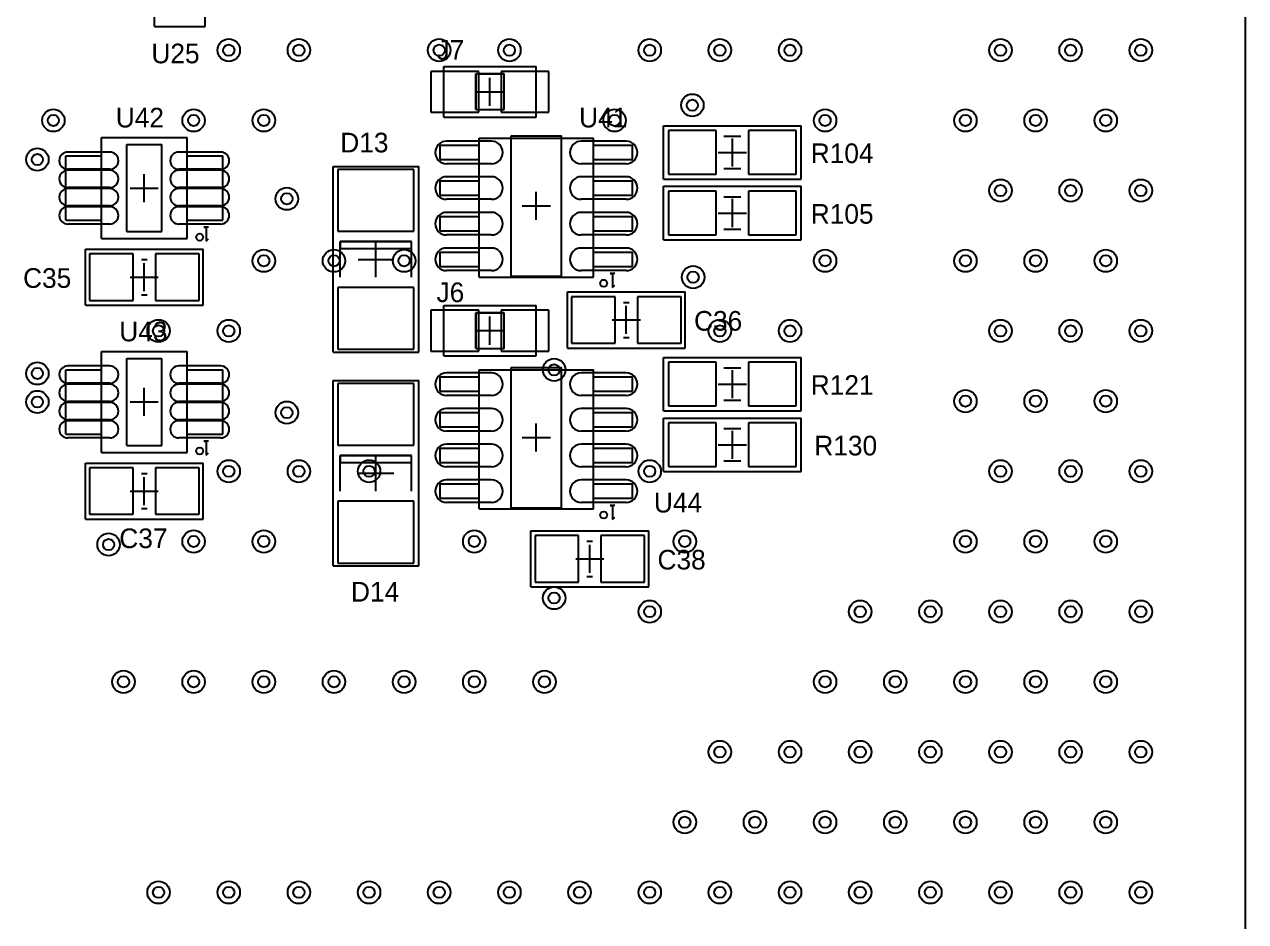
# Model space of a CAD drawing. Header units: millimetres. Extents: x 52 to 245, y 27 to 183.
# Drawn here: x 201.47 to 244.98, y 58.96 to 90.92 of the extents above; entities that cross this region are included whole.
import ezdxf

# ---------------------------------------------------------------- set-up
doc = ezdxf.new("R2010")
doc.units = ezdxf.units.MM
for name, color, linetype in [('Mechanical15', 56, 'Continuous'), ('MultiLayer', 9, 'Continuous'), ('TopOverlay', 2, 'Continuous'), ('TopSolder', 216, 'Continuous'), ('ViaHoleLayer', 16, 'Continuous')]:
    doc.layers.add(name, color=color, linetype=linetype)

msp = doc.modelspace()

# ---------------------------------------------------------------- linework, layer by layer
at = {"layer": 'Mechanical15'}
for p, q in [((244.983, 27), (244.983, 183.5)), ((216.409, 87.619), (216.409, 89.419)), ((216.409, 89.419), (219.709, 89.419)), ((219.709, 87.619), (219.709, 89.419)), ((218.059, 88.019), (218.059, 89.019)), ((217.559, 88.519), (218.559, 88.519)), ((216.409, 87.619), (219.709, 87.619)), ((224.245, 85.41), (224.245, 87.31)), ((224.245, 87.31), (229.145, 87.31)), ((229.145, 85.41), (229.145, 87.31)), ((204.216, 83.29), (204.216, 86.89)), ((204.216, 86.89), (207.264, 86.89)), ((207.264, 83.29), (207.264, 86.89)), ((216.281, 86.106), (216.281, 86.614)), ((216.281, 86.614), (217.678, 86.614)), ((217.678, 81.915), (217.678, 86.868)), ((217.678, 86.868), (221.742, 86.868)), ((221.742, 81.915), (221.742, 86.868)), ((221.742, 86.614), (223.139, 86.614)), ((223.139, 86.106), (223.139, 86.614)), ((226.695, 85.86), (226.695, 86.86)), ((202.946, 83.947), (202.946, 86.233)), ((202.946, 86.233), (204.216, 86.233)), ((207.264, 86.233), (208.534, 86.233)), ((208.534, 83.947), (208.534, 86.233)), ((226.195, 86.36), (227.195, 86.36)), ((212.471, 85.852), (215.519, 85.852)), ((212.471, 79.248), (212.471, 85.852)), ((215.519, 79.248), (215.519, 85.852)), ((216.281, 86.106), (217.678, 86.106)), ((221.742, 86.106), (223.139, 86.106)), ((205.74, 84.59), (205.74, 85.59)), ((216.281, 84.836), (216.281, 85.344)), ((216.281, 85.344), (217.678, 85.344)), ((221.742, 85.344), (223.139, 85.344)), ((223.139, 84.836), (223.139, 85.344)), ((224.245, 85.41), (229.145, 85.41)), ((205.24, 85.09), (206.24, 85.09)), ((219.71, 83.955), (219.71, 84.955)), ((224.245, 83.251), (224.245, 85.151)), ((224.245, 85.151), (229.145, 85.151)), ((229.145, 83.251), (229.145, 85.151)), ((216.281, 84.836), (217.678, 84.836)), ((219.21, 84.455), (220.21, 84.455)), ((221.742, 84.836), (223.139, 84.836)), ((226.695, 83.701), (226.695, 84.701)), ((216.281, 83.566), (216.281, 84.074)), ((216.281, 84.074), (217.678, 84.074)), ((221.742, 84.074), (223.139, 84.074)), ((223.139, 83.566), (223.139, 84.074)), ((226.195, 84.201), (227.195, 84.201)), ((202.946, 83.947), (204.216, 83.947)), ((207.264, 83.947), (208.534, 83.947)), ((208.026, 83.693), (207.859, 83.693)), ((207.859, 83.693), (207.943, 83.693)), ((207.943, 83.693), (207.943, 83.193)), ((216.281, 83.566), (217.678, 83.566)), ((221.742, 83.566), (223.139, 83.566)), ((204.216, 83.29), (207.264, 83.29)), ((207.943, 83.193), (208.026, 83.276)), ((213.995, 81.915), (213.995, 83.185)), ((224.245, 83.251), (229.145, 83.251)), ((203.64, 82.915), (207.84, 82.915)), ((203.64, 80.915), (203.64, 82.915)), ((207.84, 80.915), (207.84, 82.915)), ((216.281, 82.296), (216.281, 82.804)), ((216.281, 82.804), (217.678, 82.804)), ((221.742, 82.804), (223.139, 82.804)), ((223.139, 82.296), (223.139, 82.804)), ((205.74, 81.415), (205.74, 82.415)), ((213.36, 82.55), (214.63, 82.55)), ((216.281, 82.296), (217.678, 82.296)), ((221.742, 82.296), (223.139, 82.296)), ((205.24, 81.915), (206.24, 81.915)), ((217.678, 81.915), (221.742, 81.915)), ((222.504, 82.042), (222.337, 82.042)), ((222.337, 82.042), (222.421, 82.042)), ((222.421, 82.042), (222.421, 81.542)), ((220.817, 81.391), (225.017, 81.391)), ((220.817, 79.391), (220.817, 81.391)), ((222.421, 81.542), (222.504, 81.625)), ((225.017, 79.391), (225.017, 81.391)), ((203.64, 80.915), (207.84, 80.915)), ((216.409, 79.11), (216.409, 80.91)), ((216.409, 80.91), (219.709, 80.91)), ((218.059, 79.51), (218.059, 80.51)), ((219.709, 79.11), (219.709, 80.91)), ((222.917, 79.891), (222.917, 80.891)), ((222.417, 80.391), (223.417, 80.391)), ((217.559, 80.01), (218.559, 80.01)), ((204.216, 79.27), (207.264, 79.27)), ((204.216, 75.67), (204.216, 79.27)), ((207.264, 75.67), (207.264, 79.27)), ((212.471, 79.248), (215.519, 79.248)), ((220.817, 79.391), (225.017, 79.391)), ((216.409, 79.11), (219.709, 79.11)), ((224.245, 77.155), (224.245, 79.055)), ((224.245, 79.055), (229.145, 79.055)), ((229.145, 77.155), (229.145, 79.055)), ((202.946, 78.613), (204.216, 78.613)), ((202.946, 76.327), (202.946, 78.613)), ((207.264, 78.613), (208.534, 78.613)), ((208.534, 76.327), (208.534, 78.613)), ((216.281, 78.359), (217.678, 78.359)), ((216.281, 77.851), (216.281, 78.359)), ((217.678, 78.613), (221.742, 78.613)), ((217.678, 73.66), (217.678, 78.613)), ((221.742, 73.66), (221.742, 78.613)), ((221.742, 78.359), (223.139, 78.359)), ((223.139, 77.851), (223.139, 78.359)), ((226.695, 77.605), (226.695, 78.605)), ((205.74, 76.97), (205.74, 77.97)), ((212.471, 71.628), (212.471, 78.232)), ((212.471, 78.232), (215.519, 78.232)), ((215.519, 71.628), (215.519, 78.232)), ((226.195, 78.105), (227.195, 78.105)), ((205.24, 77.47), (206.24, 77.47)), ((216.281, 77.851), (217.678, 77.851)), ((221.742, 77.851), (223.139, 77.851)), ((216.281, 77.089), (217.678, 77.089)), ((216.281, 76.581), (216.281, 77.089)), ((221.742, 77.089), (223.139, 77.089)), ((223.139, 76.581), (223.139, 77.089)), ((224.245, 77.155), (229.145, 77.155)), ((219.71, 75.7), (219.71, 76.7)), ((224.245, 74.996), (224.245, 76.896)), ((224.245, 76.896), (229.145, 76.896)), ((229.145, 74.996), (229.145, 76.896)), ((202.946, 76.327), (204.216, 76.327)), ((207.264, 76.327), (208.534, 76.327)), ((216.281, 76.581), (217.678, 76.581)), ((219.21, 76.2), (220.21, 76.2)), ((221.742, 76.581), (223.139, 76.581)), ((226.695, 75.446), (226.695, 76.446)), ((208.026, 76.073), (207.859, 76.073)), ((207.859, 76.073), (207.943, 76.073)), ((207.943, 76.073), (207.943, 75.573)), ((216.281, 75.819), (217.678, 75.819)), ((216.281, 75.311), (216.281, 75.819)), ((221.742, 75.819), (223.139, 75.819)), ((223.139, 75.311), (223.139, 75.819)), ((226.195, 75.946), (227.195, 75.946)), ((203.64, 75.295), (207.84, 75.295)), ((203.64, 73.295), (203.64, 75.295)), ((204.216, 75.67), (207.264, 75.67)), ((207.84, 73.295), (207.84, 75.295)), ((207.943, 75.573), (208.026, 75.656)), ((213.995, 74.295), (213.995, 75.565)), ((216.281, 75.311), (217.678, 75.311)), ((221.742, 75.311), (223.139, 75.311)), ((213.36, 74.93), (214.63, 74.93)), ((224.245, 74.996), (229.145, 74.996)), ((205.74, 73.795), (205.74, 74.795)), ((216.281, 74.549), (217.678, 74.549)), ((216.281, 74.041), (216.281, 74.549)), ((221.742, 74.549), (223.139, 74.549)), ((223.139, 74.041), (223.139, 74.549)), ((205.24, 74.295), (206.24, 74.295)), ((216.281, 74.041), (217.678, 74.041)), ((221.742, 74.041), (223.139, 74.041)), ((217.678, 73.66), (221.742, 73.66)), ((222.504, 73.787), (222.337, 73.787)), ((222.337, 73.787), (222.421, 73.787)), ((222.421, 73.787), (222.421, 73.287)), ((203.64, 73.295), (207.84, 73.295)), ((222.421, 73.287), (222.504, 73.37)), ((219.515, 72.882), (223.715, 72.882)), ((219.515, 70.882), (219.515, 72.882)), ((223.715, 70.882), (223.715, 72.882)), ((221.615, 71.382), (221.615, 72.382)), ((221.115, 71.882), (222.115, 71.882)), ((212.471, 71.628), (215.519, 71.628)), ((219.515, 70.882), (223.715, 70.882))]:
    msp.add_line(p, q, dxfattribs=at)
at = {"layer": 'MultiLayer'}
for centre in [(208.75, 90), (211.25, 90), (216.25, 90), (218.75, 90), (223.75, 90), (226.25, 90), (228.75, 90), (236.25, 90), (238.75, 90), (241.25, 90), (225.27, 88.039), (202.5, 87.5), (207.5, 87.5), (210, 87.5), (222.5, 87.5), (230, 87.5), (235, 87.5), (237.5, 87.5), (240, 87.5), (201.93, 86.106), (236.25, 85), (238.75, 85), (241.25, 85), (210.82, 84.709), (210, 82.5), (212.5, 82.5), (215, 82.5), (230, 82.5), (235, 82.5), (237.5, 82.5), (240, 82.5), (225.298, 81.915), (206.25, 80), (208.75, 80), (226.25, 80), (228.75, 80), (236.25, 80), (238.75, 80), (241.25, 80), (201.93, 78.486), (220.345, 78.613), (235, 77.5), (237.5, 77.5), (240, 77.5), (201.93, 77.47), (210.82, 77.089), (208.75, 75), (211.25, 75), (213.75, 75), (223.75, 75), (236.25, 75), (238.75, 75), (241.25, 75), (204.47, 72.39), (207.5, 72.5), (210, 72.5), (217.5, 72.5), (225, 72.5), (235, 72.5), (237.5, 72.5), (240, 72.5), (220.345, 70.485), (223.75, 70), (231.25, 70), (233.75, 70), (236.25, 70), (238.75, 70), (241.25, 70), (205, 67.5), (207.5, 67.5), (210, 67.5), (212.5, 67.5), (215, 67.5), (217.5, 67.5), (220, 67.5), (230, 67.5), (232.5, 67.5), (235, 67.5), (237.5, 67.5), (240, 67.5), (226.25, 65), (228.75, 65), (231.25, 65), (233.75, 65), (236.25, 65), (238.75, 65), (241.25, 65), (225, 62.5), (227.5, 62.5), (230, 62.5), (232.5, 62.5), (235, 62.5), (237.5, 62.5), (240, 62.5), (206.25, 60), (208.75, 60), (211.25, 60), (213.75, 60), (216.25, 60), (218.75, 60), (221.25, 60), (223.75, 60), (226.25, 60), (228.75, 60), (231.25, 60), (233.75, 60), (236.25, 60), (238.75, 60), (241.25, 60)]:
    msp.add_circle(centre, 0.4, dxfattribs=at)
at = {"layer": 'TopOverlay'}
for p, q in [((206.11, 90.845), (206.11, 95.845)), ((207.91, 90.845), (207.91, 95.845)), ((206.11, 90.845), (207.91, 90.845)), ((205.115, 83.54), (205.115, 86.64)), ((205.115, 86.64), (206.365, 86.64)), ((206.365, 83.54), (206.365, 86.64)), ((218.81, 81.955), (218.81, 86.955)), ((218.81, 86.955), (220.61, 86.955)), ((220.61, 81.955), (220.61, 86.955)), ((226.395, 86.935), (226.995, 86.935)), ((226.395, 85.785), (226.995, 85.785)), ((226.395, 84.776), (226.995, 84.776)), ((226.395, 83.626), (226.995, 83.626)), ((205.115, 83.54), (206.365, 83.54)), ((212.725, 81.915), (212.725, 83.185)), ((212.725, 83.185), (215.265, 83.185)), ((215.265, 83.185), (212.725, 83.185)), ((212.725, 83.185), (212.725, 82.931)), ((215.265, 81.915), (215.265, 83.185)), ((215.265, 82.931), (215.265, 83.185)), ((212.725, 82.931), (215.265, 82.931)), ((205.64, 82.54), (205.84, 82.54)), ((218.81, 81.955), (220.61, 81.955)), ((205.64, 81.29), (205.84, 81.29)), ((222.817, 81.016), (223.017, 81.016)), ((222.817, 79.766), (223.017, 79.766)), ((205.115, 79.02), (206.365, 79.02)), ((205.115, 75.92), (205.115, 79.02)), ((206.365, 75.92), (206.365, 79.02)), ((218.81, 78.7), (220.61, 78.7)), ((218.81, 73.7), (218.81, 78.7)), ((220.61, 73.7), (220.61, 78.7)), ((226.395, 78.68), (226.995, 78.68)), ((226.395, 77.53), (226.995, 77.53)), ((226.395, 76.521), (226.995, 76.521)), ((205.115, 75.92), (206.365, 75.92)), ((212.725, 75.565), (215.265, 75.565)), ((212.725, 74.295), (212.725, 75.565)), ((215.265, 75.565), (212.725, 75.565)), ((212.725, 75.565), (212.725, 75.311)), ((212.725, 75.311), (215.265, 75.311)), ((215.265, 74.295), (215.265, 75.565)), ((215.265, 75.311), (215.265, 75.565)), ((226.395, 75.371), (226.995, 75.371)), ((205.64, 74.92), (205.84, 74.92)), ((205.64, 73.67), (205.84, 73.67)), ((218.81, 73.7), (220.61, 73.7)), ((221.515, 72.507), (221.715, 72.507)), ((221.515, 71.257), (221.715, 71.257))]:
    msp.add_line(p, q, dxfattribs=at)
for centre in [(207.715, 83.34), (222.11, 81.7), (207.715, 75.72), (222.11, 73.445)]:
    msp.add_circle(centre, 0.125, dxfattribs=at)
at = {"layer": 'TopSolder'}
for p, q in [((217.661, 89.246), (215.957, 89.246)), ((215.957, 89.246), (215.957, 87.792)), ((217.661, 87.792), (217.661, 89.246)), ((220.161, 89.246), (218.457, 89.246)), ((218.457, 89.246), (218.457, 87.792)), ((220.161, 87.792), (220.161, 89.246)), ((217.551, 89.154), (218.567, 89.154)), ((217.551, 87.884), (217.551, 89.154)), ((217.551, 89.154), (217.551, 87.884)), ((218.567, 89.154), (217.551, 89.154)), ((218.567, 87.884), (218.567, 89.154)), ((218.567, 87.884), (218.567, 89.154)), ((215.957, 87.792), (217.661, 87.792)), ((217.551, 87.884), (218.567, 87.884)), ((217.551, 87.884), (218.567, 87.884)), ((218.457, 87.792), (220.161, 87.792)), ((226.122, 87.137), (224.418, 87.137)), ((224.418, 87.137), (224.418, 85.583)), ((226.122, 85.583), (226.122, 87.137)), ((228.972, 87.137), (227.268, 87.137)), ((227.268, 87.137), (227.268, 85.583)), ((228.972, 85.583), (228.972, 87.137)), ((218.11, 86.762), (216.51, 86.762)), ((222.91, 86.762), (221.31, 86.762)), ((204.51, 86.372), (203.02, 86.372)), ((208.46, 86.372), (206.97, 86.372)), ((204.51, 85.758), (203.02, 85.758)), ((204.51, 85.722), (203.02, 85.722)), ((208.46, 85.758), (206.97, 85.758)), ((208.46, 85.722), (206.97, 85.722)), ((215.347, 85.752), (212.643, 85.752)), ((212.643, 85.752), (212.643, 83.548)), ((215.347, 83.548), (215.347, 85.752)), ((218.11, 85.958), (216.51, 85.958)), ((222.91, 85.958), (221.31, 85.958)), ((218.11, 85.492), (216.51, 85.492)), ((222.91, 85.492), (221.31, 85.492)), ((224.418, 85.583), (226.122, 85.583)), ((227.268, 85.583), (228.972, 85.583)), ((204.51, 85.108), (203.02, 85.108)), ((204.51, 85.072), (203.02, 85.072)), ((208.46, 85.108), (206.97, 85.108)), ((208.46, 85.072), (206.97, 85.072)), ((226.122, 84.978), (224.418, 84.978)), ((224.418, 84.978), (224.418, 83.424)), ((226.122, 83.424), (226.122, 84.978)), ((228.972, 84.978), (227.268, 84.978)), ((227.268, 84.978), (227.268, 83.424)), ((228.972, 83.424), (228.972, 84.978)), ((204.51, 84.458), (203.02, 84.458)), ((204.51, 84.422), (203.02, 84.422)), ((208.46, 84.458), (206.97, 84.458)), ((208.46, 84.422), (206.97, 84.422)), ((218.11, 84.688), (216.51, 84.688)), ((222.91, 84.688), (221.31, 84.688)), ((218.11, 84.222), (216.51, 84.222)), ((222.91, 84.222), (221.31, 84.222)), ((204.51, 83.808), (203.02, 83.808)), ((208.46, 83.808), (206.97, 83.808)), ((212.643, 83.548), (215.347, 83.548)), ((218.11, 83.418), (216.51, 83.418)), ((222.91, 83.418), (221.31, 83.418)), ((224.418, 83.424), (226.122, 83.424)), ((227.268, 83.424), (228.972, 83.424)), ((205.342, 82.742), (203.788, 82.742)), ((203.788, 82.742), (203.788, 81.088)), ((205.342, 81.088), (205.342, 82.742)), ((207.692, 82.742), (206.138, 82.742)), ((206.138, 82.742), (206.138, 81.088)), ((207.692, 81.088), (207.692, 82.742)), ((218.11, 82.952), (216.51, 82.952)), ((222.91, 82.952), (221.31, 82.952)), ((218.11, 82.148), (216.51, 82.148)), ((222.91, 82.148), (221.31, 82.148)), ((215.347, 81.552), (212.643, 81.552)), ((212.643, 81.552), (212.643, 79.348)), ((215.347, 79.348), (215.347, 81.552)), ((203.788, 81.088), (205.342, 81.088)), ((206.138, 81.088), (207.692, 81.088)), ((222.519, 81.218), (220.965, 81.218)), ((220.965, 81.218), (220.965, 79.564)), ((222.519, 79.564), (222.519, 81.218)), ((224.869, 81.218), (223.315, 81.218)), ((223.315, 81.218), (223.315, 79.564)), ((224.869, 79.564), (224.869, 81.218)), ((217.661, 80.737), (215.957, 80.737)), ((215.957, 80.737), (215.957, 79.283)), ((217.551, 79.375), (217.551, 80.645)), ((217.551, 80.645), (218.567, 80.645)), ((218.567, 80.645), (217.551, 80.645)), ((217.551, 80.645), (217.551, 79.375)), ((217.661, 79.283), (217.661, 80.737)), ((220.161, 80.737), (218.457, 80.737)), ((218.457, 80.737), (218.457, 79.283)), ((218.567, 79.375), (218.567, 80.645)), ((218.567, 79.375), (218.567, 80.645)), ((220.161, 79.283), (220.161, 80.737)), ((212.643, 79.348), (215.347, 79.348)), ((215.957, 79.283), (217.661, 79.283)), ((217.551, 79.375), (218.567, 79.375)), ((217.551, 79.375), (218.567, 79.375)), ((218.457, 79.283), (220.161, 79.283)), ((220.965, 79.564), (222.519, 79.564)), ((223.315, 79.564), (224.869, 79.564)), ((226.122, 78.882), (224.418, 78.882)), ((224.418, 78.882), (224.418, 77.328)), ((226.122, 77.328), (226.122, 78.882)), ((228.972, 78.882), (227.268, 78.882)), ((227.268, 78.882), (227.268, 77.328)), ((228.972, 77.328), (228.972, 78.882)), ((204.51, 78.752), (203.02, 78.752)), ((208.46, 78.752), (206.97, 78.752)), ((218.11, 78.507), (216.51, 78.507)), ((222.91, 78.507), (221.31, 78.507)), ((204.51, 78.138), (203.02, 78.138)), ((204.51, 78.102), (203.02, 78.102)), ((208.46, 78.138), (206.97, 78.138)), ((208.46, 78.102), (206.97, 78.102)), ((215.347, 78.132), (212.643, 78.132)), ((212.643, 78.132), (212.643, 75.928)), ((215.347, 75.928), (215.347, 78.132)), ((204.51, 77.488), (203.02, 77.488)), ((208.46, 77.488), (206.97, 77.488)), ((218.11, 77.703), (216.51, 77.703)), ((222.91, 77.703), (221.31, 77.703)), ((204.51, 77.452), (203.02, 77.452)), ((208.46, 77.452), (206.97, 77.452)), ((218.11, 77.237), (216.51, 77.237)), ((222.91, 77.237), (221.31, 77.237)), ((224.418, 77.328), (226.122, 77.328)), ((227.268, 77.328), (228.972, 77.328)), ((204.51, 76.838), (203.02, 76.838)), ((204.51, 76.802), (203.02, 76.802)), ((208.46, 76.838), (206.97, 76.838)), ((208.46, 76.802), (206.97, 76.802)), ((226.122, 76.723), (224.418, 76.723)), ((224.418, 76.723), (224.418, 75.169)), ((226.122, 75.169), (226.122, 76.723)), ((228.972, 76.723), (227.268, 76.723)), ((227.268, 76.723), (227.268, 75.169)), ((228.972, 75.169), (228.972, 76.723)), ((204.51, 76.188), (203.02, 76.188)), ((208.46, 76.188), (206.97, 76.188)), ((218.11, 76.433), (216.51, 76.433)), ((222.91, 76.433), (221.31, 76.433)), ((212.643, 75.928), (215.347, 75.928)), ((218.11, 75.967), (216.51, 75.967)), ((222.91, 75.967), (221.31, 75.967)), ((205.342, 75.122), (203.788, 75.122)), ((203.788, 75.122), (203.788, 73.468)), ((205.342, 73.468), (205.342, 75.122)), ((207.692, 75.122), (206.138, 75.122)), ((206.138, 75.122), (206.138, 73.468)), ((207.692, 73.468), (207.692, 75.122)), ((218.11, 75.163), (216.51, 75.163)), ((222.91, 75.163), (221.31, 75.163)), ((224.418, 75.169), (226.122, 75.169)), ((227.268, 75.169), (228.972, 75.169)), ((218.11, 74.697), (216.51, 74.697)), ((222.91, 74.697), (221.31, 74.697)), ((215.347, 73.932), (212.643, 73.932)), ((212.643, 73.932), (212.643, 71.728)), ((215.347, 71.728), (215.347, 73.932)), ((218.11, 73.893), (216.51, 73.893)), ((222.91, 73.893), (221.31, 73.893)), ((203.788, 73.468), (205.342, 73.468)), ((206.138, 73.468), (207.692, 73.468)), ((221.217, 72.709), (219.663, 72.709)), ((219.663, 72.709), (219.663, 71.055)), ((221.217, 71.055), (221.217, 72.709)), ((223.567, 72.709), (222.013, 72.709)), ((222.013, 72.709), (222.013, 71.055)), ((223.567, 71.055), (223.567, 72.709)), ((212.643, 71.728), (215.347, 71.728)), ((219.663, 71.055), (221.217, 71.055)), ((222.013, 71.055), (223.567, 71.055))]:
    msp.add_line(p, q, dxfattribs=at)
for centre, radius, start, end in [((216.51, 86.36), 0.402, 90, 270), ((218.11, 86.36), 0.402, 270, 90), ((221.31, 86.36), 0.402, 90, 270), ((222.91, 86.36), 0.402, 270, 90), ((203.02, 86.065), 0.307, 90, 270), ((204.51, 86.065), 0.307, 270, 90), ((206.97, 86.065), 0.307, 90, 270), ((208.46, 86.065), 0.307, 270, 90), ((203.02, 85.415), 0.307, 90, 270), ((204.51, 85.415), 0.307, 270, 90), ((206.97, 85.415), 0.307, 90, 270), ((208.46, 85.415), 0.307, 270, 90), ((216.51, 85.09), 0.402, 90, 270), ((218.11, 85.09), 0.402, 270, 90), ((221.31, 85.09), 0.402, 90, 270), ((222.91, 85.09), 0.402, 270, 90), ((203.02, 84.765), 0.307, 90, 270), ((204.51, 84.765), 0.307, 270, 90), ((206.97, 84.765), 0.307, 90, 270), ((208.46, 84.765), 0.307, 270, 90), ((203.02, 84.115), 0.307, 90, 270), ((204.51, 84.115), 0.307, 270, 90), ((206.97, 84.115), 0.307, 90, 270), ((208.46, 84.115), 0.307, 270, 90), ((216.51, 83.82), 0.402, 90, 270), ((218.11, 83.82), 0.402, 270, 90), ((221.31, 83.82), 0.402, 90, 270), ((222.91, 83.82), 0.402, 270, 90), ((216.51, 82.55), 0.402, 90, 270), ((218.11, 82.55), 0.402, 270, 90), ((221.31, 82.55), 0.402, 90, 270), ((222.91, 82.55), 0.402, 270, 90), ((203.02, 78.445), 0.307, 90, 270), ((204.51, 78.445), 0.307, 270, 90), ((206.97, 78.445), 0.307, 90, 270), ((208.46, 78.445), 0.307, 270, 90), ((216.51, 78.105), 0.402, 90, 270), ((218.11, 78.105), 0.402, 270, 90), ((221.31, 78.105), 0.402, 90, 270), ((222.91, 78.105), 0.402, 270, 90), ((203.02, 77.795), 0.307, 90, 270), ((204.51, 77.795), 0.307, 270, 90), ((206.97, 77.795), 0.307, 90, 270), ((208.46, 77.795), 0.307, 270, 90), ((203.02, 77.145), 0.307, 90, 270), ((204.51, 77.145), 0.307, 270, 90), ((206.97, 77.145), 0.307, 90, 270), ((208.46, 77.145), 0.307, 270, 90), ((216.51, 76.835), 0.402, 90, 270), ((218.11, 76.835), 0.402, 270, 90), ((221.31, 76.835), 0.402, 90, 270), ((222.91, 76.835), 0.402, 270, 90), ((203.02, 76.495), 0.307, 90, 270), ((204.51, 76.495), 0.307, 270, 90), ((206.97, 76.495), 0.307, 90, 270), ((208.46, 76.495), 0.307, 270, 90), ((216.51, 75.565), 0.402, 90, 270), ((218.11, 75.565), 0.402, 270, 90), ((221.31, 75.565), 0.402, 90, 270), ((222.91, 75.565), 0.402, 270, 90), ((216.51, 74.295), 0.402, 90, 270), ((218.11, 74.295), 0.402, 270, 90), ((221.31, 74.295), 0.402, 90, 270), ((222.91, 74.295), 0.402, 270, 90)]:
    msp.add_arc(centre, radius, start, end, dxfattribs=at)
at = {"layer": 'ViaHoleLayer'}
for centre in [(208.75, 90), (211.25, 90), (216.25, 90), (218.75, 90), (223.75, 90), (226.25, 90), (228.75, 90), (236.25, 90), (238.75, 90), (241.25, 90), (225.27, 88.039), (202.5, 87.5), (207.5, 87.5), (210, 87.5), (222.5, 87.5), (230, 87.5), (235, 87.5), (237.5, 87.5), (240, 87.5), (201.93, 86.106), (210.82, 84.709), (236.25, 85), (238.75, 85), (241.25, 85), (210, 82.5), (212.5, 82.5), (215, 82.5), (230, 82.5), (235, 82.5), (237.5, 82.5), (240, 82.5), (225.298, 81.915), (206.25, 80), (208.75, 80), (226.25, 80), (228.75, 80), (236.25, 80), (238.75, 80), (241.25, 80), (220.345, 78.613), (201.93, 78.486), (201.93, 77.47), (235, 77.5), (237.5, 77.5), (240, 77.5), (210.82, 77.089), (208.75, 75), (211.25, 75), (213.75, 75), (223.75, 75), (236.25, 75), (238.75, 75), (241.25, 75), (207.5, 72.5), (210, 72.5), (217.5, 72.5), (225, 72.5), (235, 72.5), (237.5, 72.5), (240, 72.5), (204.47, 72.39), (220.345, 70.485), (223.75, 70), (231.25, 70), (233.75, 70), (236.25, 70), (238.75, 70), (241.25, 70), (205, 67.5), (207.5, 67.5), (210, 67.5), (212.5, 67.5), (215, 67.5), (217.5, 67.5), (220, 67.5), (230, 67.5), (232.5, 67.5), (235, 67.5), (237.5, 67.5), (240, 67.5), (226.25, 65), (228.75, 65), (231.25, 65), (233.75, 65), (236.25, 65), (238.75, 65), (241.25, 65), (225, 62.5), (227.5, 62.5), (230, 62.5), (232.5, 62.5), (235, 62.5), (237.5, 62.5), (240, 62.5), (206.25, 60), (208.75, 60), (211.25, 60), (213.75, 60), (216.25, 60), (218.75, 60), (221.25, 60), (223.75, 60), (226.25, 60), (228.75, 60), (231.25, 60), (233.75, 60), (236.25, 60), (238.75, 60), (241.25, 60)]:
    msp.add_circle(centre, 0.2, dxfattribs=at)

# ---------------------------------------------------------------- texts
at = {"layer": 'TopOverlay'}
for s, p in [('U25', (205.994, 89.535)), ('J7', (216.154, 89.662)), ('U42', (204.724, 87.249)), ('U41', (221.234, 87.249)), ('D13', (212.725, 86.36)), ('R104', (229.489, 85.979)), ('R105', (229.489, 83.82)), ('C35', (201.422, 81.534)), ('J6', (216.154, 81.026)), ('C36', (225.33, 80.01)), ('U43', (204.851, 79.629)), ('R121', (229.489, 77.724)), ('R130', (229.616, 75.565)), ('U44', (223.901, 73.533)), ('C37', (204.851, 72.263)), ('C38', (224.028, 71.501)), ('D14', (213.106, 70.358))]:
    msp.add_text(s, height=0.7, dxfattribs=at).set_placement(p)

doc.saveas('drawing.dxf')
